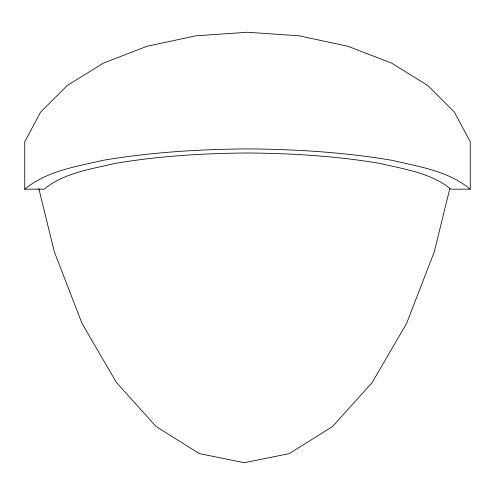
<?xml version="1.0" encoding="UTF-8"?>
<svg xmlns="http://www.w3.org/2000/svg" width="495" height="495" viewBox="0 0 495 495"><rect width="100%" height="100%" fill="white"/><g stroke="black" fill="none" stroke-linecap="round" stroke-linejoin="round"><path stroke-width="0.74" d="M449.813 188.564L434.257 251.955L406.531 323.557L372.166 382.536L332.572 426.48L289.365 453.581L244.313 462.738L199.262 453.581L156.055 426.48L116.461 382.536L82.096 323.557L54.37 251.955L38.808 188.564M24.75 189.183C46.864 170.849 76.249 166.567 103.368 160.256C150.987 152.225 199.256 149.28 247.5 148.89C295.744 149.28 344.013 152.225 391.632 160.256C418.751 166.567 448.136 170.849 470.25 189.183L470.25 141.731L454.404 112.142L427.729 85.474L391.632 63.137L347.991 46.289L299.098 35.813L247.5 32.262L195.902 35.813L147.009 46.289L103.368 63.137L67.27 85.474L40.596 112.142L24.75 141.731L24.75 189.183L44.086 189.183C64.127 172.823 90.721 169.203 115.131 163.412C158.864 156.03 203.191 153.332 247.5 152.974C291.809 153.332 336.136 156.03 379.869 163.412C404.279 169.203 430.873 172.823 450.914 189.183L470.25 189.183"/></g></svg>
